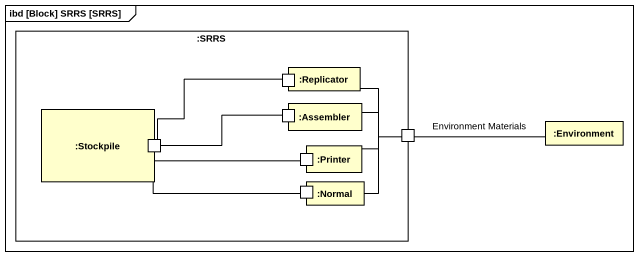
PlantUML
@startuml
mainframe ibd [Block] SRRS [SRRS]
rectangle ":SRRS" as SRRS {
  rectangle ":Replicator" as Replicator {
    port " " as port1
  }
  rectangle ":Assembler" as Assembler {
    port " " as port3
  }
  rectangle ":Stockpile" as Stockpile {
    port " " as port2
  }
  port " " as port4
  rectangle ":Normal" as Normal {
    port " " as port6
  }
  rectangle ":Printer" as Printer {
    port " " as port5
  }
}
rectangle ":Environment" as Environment
port2 -right- port1
port3 -left- port2
port4 -up- Replicator
port4 -left- Assembler
port4 -- Normal
port4 -left- Printer
Environment -left- port4 : Environment Materials
port5 -left- port2
port6 -left- port2
@enduml
